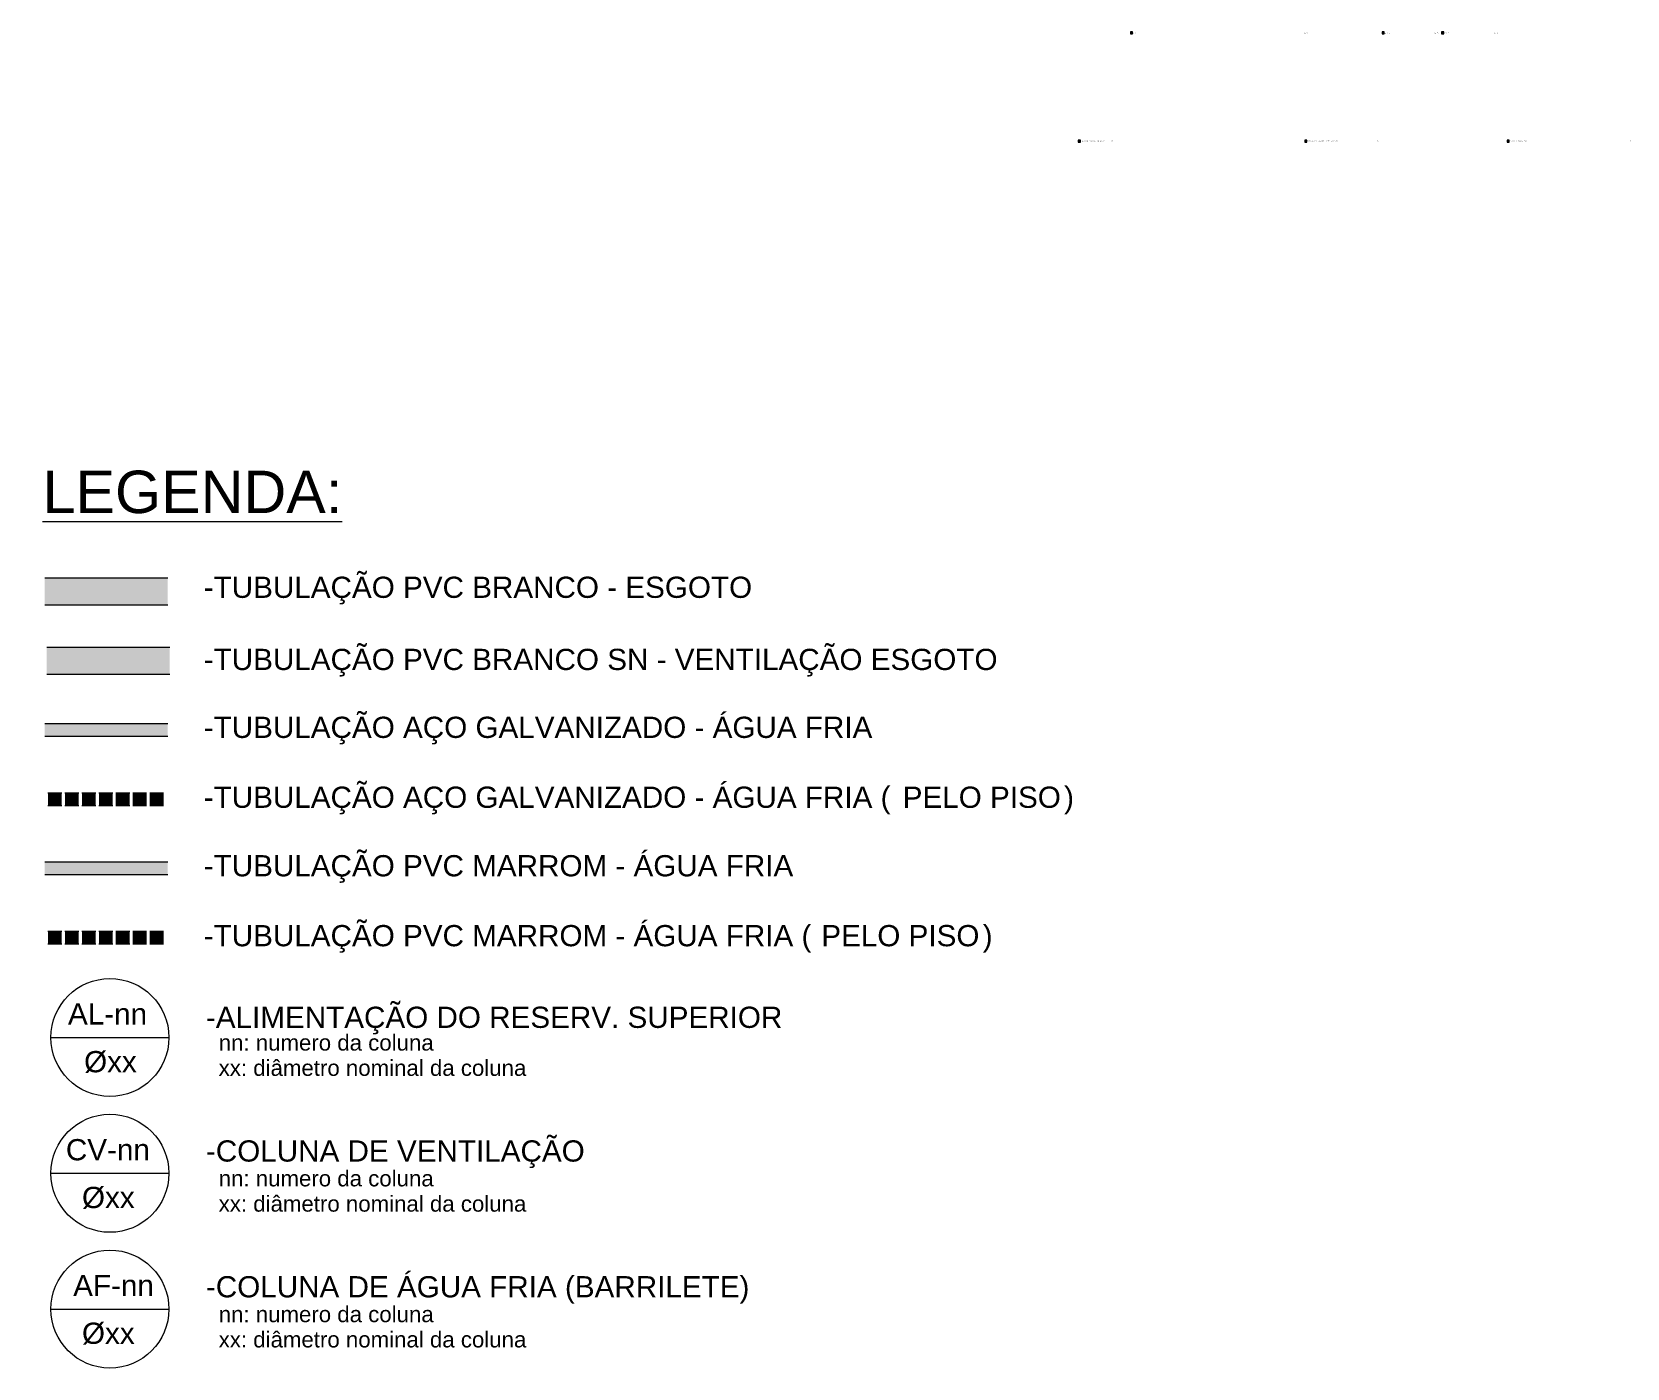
# Model space of a CAD drawing. Header units: metres. Extents: x 149 to 429, y -3 to 162.
# Drawn here: x 421.45 to 428.96, y -3.11 to 3.18 of the extents above; entities that cross this region are included whole.
import ezdxf

# ---------------------------------------------------------------- set-up
doc = ezdxf.new("R2010")
doc.units = ezdxf.units.M
for name, color, linetype, lineweight in [('A-DETL', 7, 'Continuous', 5), ('A-DETL-GENF', 7, 'Continuous', 5), ('A-DETL-MEDM', 7, 'Continuous', 15), ('G-ANNO-TEXT', 7, 'Continuous', 5)]:
    doc.layers.add(name, color=color, linetype=linetype, lineweight=lineweight)
doc.styles.add('Arial_12', font='arial.ttf', dxfattribs={"height": 0.1})
doc.styles.add('Arial_27', font='arial.ttf', dxfattribs={"height": 0.2})
doc.styles.add('Arial_28', font='arial.ttf', dxfattribs={"height": 0.075})
doc.styles.add('Arial_I', font='arial.ttf', dxfattribs={"height": 0.1})
doc.styles.add('Century Gothic_7', font='GOTHIC.TTF', dxfattribs={"height": 0.0035})

msp = doc.modelspace()

# ---------------------------------------------------------------- hatches: boundary and pattern name
at = {"layer": 'A-DETL-GENF', "true_color": 0xc0c0c0}
for points in [[(426.6329, 3.1733), (426.6329, 3.1828), (426.6227, 3.1828), (426.6227, 3.1733)], [(427.8186, 3.1733), (427.8186, 3.1828), (427.8084, 3.1828), (427.8084, 3.1733)], [(428.099, 3.1733), (428.099, 3.1828), (428.0887, 3.1828), (428.0887, 3.1733)], [(428.4076, 2.6634), (428.4076, 2.6729), (428.3974, 2.6729), (428.3974, 2.6634)], [(421.5058, -0.1364), (422.0858, -0.1364), (422.0858, -0.0785), (421.5058, -0.0785)], [(421.5861, -0.4626), (421.5861, -0.4047), (421.5208, -0.4047), (421.5208, -0.4626)], [(421.6661, -0.4626), (421.6661, -0.4047), (421.6008, -0.4047), (421.6008, -0.4626)], [(421.7461, -0.4626), (421.7461, -0.4047), (421.6808, -0.4047), (421.6808, -0.4626)], [(421.8261, -0.4626), (421.8261, -0.4047), (421.7608, -0.4047), (421.7608, -0.4626)], [(421.9061, -0.4626), (421.9061, -0.4047), (421.8408, -0.4047), (421.8408, -0.4626)], [(421.9861, -0.4626), (421.9861, -0.4047), (421.9208, -0.4047), (421.9208, -0.4626)], [(422.0661, -0.4626), (422.0661, -0.4047), (422.0008, -0.4047), (422.0008, -0.4626)]]:
    msp.add_hatch(color=9, dxfattribs=at).paths.add_polyline_path(points)
at = {"layer": 'A-DETL-GENF'}
msp.add_hatch(color=256, dxfattribs=at).paths.add_polyline_path([(426.3867, 2.6634), (426.3867, 2.6729), (426.3765, 2.6729), (426.3765, 2.6634)])
at = {"layer": 'A-DETL-GENF', "true_color": 0x00ffff}
for points in [[(427.4543, 2.6634), (427.4543, 2.6729), (427.4441, 2.6729), (427.4441, 2.6634)], [(422.0858, -0.7888), (422.0858, -0.7309), (421.5058, -0.7309), (421.5058, -0.7888)], [(421.5861, -1.115), (421.5861, -1.0571), (421.5208, -1.0571), (421.5208, -1.115)], [(421.6661, -1.115), (421.6661, -1.0571), (421.6008, -1.0571), (421.6008, -1.115)], [(421.7461, -1.115), (421.7461, -1.0571), (421.6808, -1.0571), (421.6808, -1.115)], [(421.8261, -1.115), (421.8261, -1.0571), (421.7608, -1.0571), (421.7608, -1.115)], [(421.9061, -1.115), (421.9061, -1.0571), (421.8408, -1.0571), (421.8408, -1.115)], [(421.9861, -1.115), (421.9861, -1.0571), (421.9208, -1.0571), (421.9208, -1.115)], [(422.0661, -1.115), (422.0661, -1.0571), (422.0008, -1.0571), (422.0008, -1.115)]]:
    msp.add_hatch(color=4, dxfattribs=at).paths.add_polyline_path(points)
at = {"layer": 'A-DETL-GENF', "true_color": 0x804000}
msp.add_hatch(color=36, dxfattribs=at).paths.add_polyline_path([(422.0858, 0.4821), (422.0858, 0.6081), (421.5058, 0.6081), (421.5058, 0.4821)])
at = {"layer": 'A-DETL-GENF', "true_color": 0x8000ff}
msp.add_hatch(color=190, dxfattribs=at).paths.add_polyline_path([(422.0858, 0.1559), (422.095, 0.1559), (422.095, 0.2819), (421.515, 0.2819), (421.515, 0.1559)])

# ---------------------------------------------------------------- linework, layer by layer
at = {"layer": 'A-DETL'}
for p, q in [((426.6329, 3.1828), (426.6227, 3.1828)), ((426.6227, 3.1828), (426.6227, 3.1733)), ((426.6227, 3.1733), (426.6329, 3.1733)), ((426.6329, 3.1733), (426.6329, 3.1828)), ((427.8186, 3.1828), (427.8084, 3.1828)), ((427.8084, 3.1828), (427.8084, 3.1733)), ((427.8084, 3.1733), (427.8186, 3.1733)), ((427.8186, 3.1733), (427.8186, 3.1828)), ((428.099, 3.1828), (428.0887, 3.1828)), ((428.0887, 3.1828), (428.0887, 3.1733)), ((428.0887, 3.1733), (428.099, 3.1733)), ((428.099, 3.1733), (428.099, 3.1828)), ((426.3867, 2.6729), (426.3765, 2.6729)), ((426.3765, 2.6729), (426.3765, 2.6634)), ((426.3765, 2.6634), (426.3867, 2.6634)), ((426.3867, 2.6634), (426.3867, 2.6729)), ((427.4543, 2.6729), (427.4441, 2.6729)), ((427.4441, 2.6729), (427.4441, 2.6634)), ((427.4441, 2.6634), (427.4543, 2.6634)), ((427.4543, 2.6634), (427.4543, 2.6729)), ((428.4076, 2.6729), (428.3974, 2.6729)), ((428.3974, 2.6729), (428.3974, 2.6634)), ((428.3974, 2.6634), (428.4076, 2.6634)), ((428.4076, 2.6634), (428.4076, 2.6729))]:
    msp.add_line(p, q, dxfattribs=at)
at = {"layer": 'A-DETL', "color": 5, "lineweight": 15, "true_color": 0x0000ff}
for p, q in [((422.0858, -0.0785), (421.5058, -0.0785)), ((421.5058, -0.1364), (422.0858, -0.1364)), ((421.5861, -0.4047), (421.5208, -0.4047)), ((421.6661, -0.4047), (421.6008, -0.4047)), ((421.7461, -0.4047), (421.6808, -0.4047)), ((421.8261, -0.4047), (421.7608, -0.4047)), ((421.9061, -0.4047), (421.8408, -0.4047)), ((421.9861, -0.4047), (421.9208, -0.4047)), ((422.0661, -0.4047), (422.0008, -0.4047)), ((421.5208, -0.4626), (421.5861, -0.4626)), ((421.6008, -0.4626), (421.6661, -0.4626)), ((421.6808, -0.4626), (421.7461, -0.4626)), ((421.7608, -0.4626), (421.8261, -0.4626)), ((421.8408, -0.4626), (421.9061, -0.4626)), ((421.9208, -0.4626), (421.9861, -0.4626)), ((422.0008, -0.4626), (422.0661, -0.4626)), ((422.0858, -0.7309), (421.5058, -0.7309)), ((421.5058, -0.7888), (422.0858, -0.7888)), ((421.5861, -1.0571), (421.5208, -1.0571)), ((421.5208, -1.115), (421.5861, -1.115)), ((421.6661, -1.0571), (421.6008, -1.0571)), ((421.6008, -1.115), (421.6661, -1.115)), ((421.7461, -1.0571), (421.6808, -1.0571)), ((421.6808, -1.115), (421.7461, -1.115)), ((421.8261, -1.0571), (421.7608, -1.0571)), ((421.7608, -1.115), (421.8261, -1.115)), ((421.9061, -1.0571), (421.8408, -1.0571)), ((421.8408, -1.115), (421.9061, -1.115)), ((421.9861, -1.0571), (421.9208, -1.0571)), ((421.9208, -1.115), (421.9861, -1.115)), ((422.0661, -1.0571), (422.0008, -1.0571)), ((422.0008, -1.115), (422.0661, -1.115))]:
    msp.add_line(p, q, dxfattribs=at)
at = {"layer": 'A-DETL', "color": 94, "true_color": 0x00a600}
for p, q in [((421.535, -1.5567), (422.0911, -1.5567)), ((421.535, -2.1967), (422.0911, -2.1967)), ((421.535, -2.8367), (422.0911, -2.8367))]:
    msp.add_line(p, q, dxfattribs=at)
for centre in [(421.813, -1.5567), (421.813, -2.1967), (421.813, -2.8367)]:
    msp.add_circle(centre, 0.2781, dxfattribs=at)
at = {"layer": 'A-DETL-MEDM'}
for p, q in [((422.0858, 0.6081), (421.5058, 0.6081)), ((421.5058, 0.4821), (422.0858, 0.4821)), ((422.095, 0.2819), (421.515, 0.2819)), ((421.515, 0.1559), (422.095, 0.1559))]:
    msp.add_line(p, q, dxfattribs=at)

# ---------------------------------------------------------------- texts
at = {"layer": 'G-ANNO-TEXT', "attachment_point": 1}
for s, insert, char_height, width, style in [('CORTE BB _________________________________________________________________________________________________________________________________________________________________________________________________________________________________________________________________________________________________ ESC 1/25', (426.6347, 3.1799), 0.0035, 0.937333, 'Century Gothic_7'), ('CORTE GG ____________________________________________________________________________ ESC 1/50', (427.8204, 3.1799), 0.0035, 0.291975, 'Century Gothic_7'), ('CORTE AA ____________________________________________________________________________ ESC 1/25', (428.1008, 3.1799), 0.0035, 0.28973, 'Century Gothic_7'), ('PLANTA BAIXA _ MATADOURO_COREMAS - ESC __________1/1000', (426.3886, 2.6701), 0.0035, 0.185751, 'Century Gothic_7'), ('PLANTA BAIXA _ SERINGA - SUÍNOS/CAPRINOS/OVINOS - ESC ___________________________________________________________________ 1/50', (427.4561, 2.6701), 0.0035, 0.393468, 'Century Gothic_7'), ('PLANTA BAIXA _ SERINGA_BOVINOS - ESC ___________________________________________________________________________________________________________________________________________________________________________ 1/50', (428.4095, 2.6701), 0.0035, 0.654818, 'Century Gothic_7'), ('-TUBULAÇÃO PVC BRANCO - ESGOTO', (422.2552, 0.6153), 0.1, 3.186708, 'Arial_12'), ('-TUBULAÇÃO PVC BRANCO SN - VENTILAÇÃO ESGOTO', (422.2552, 0.2753), 0.1, 4.61772, 'Arial_12'), ('-TUBULAÇÃO AÇO GALVANIZADO - ÁGUA FRIA', (422.2552, -0.0447), 0.1, 3.888184, 'Arial_12'), ('-TUBULAÇÃO AÇO GALVANIZADO - ÁGUA FRIA (', (422.2552, -0.3742), 0.1, 3.992404, 'Arial_12'), ('PELO PISO', (425.5493, -0.3742), 0.1, 0.921941, 'Arial_I'), (')', (426.31, -0.3742), 0.1, 0.056118, 'Arial_12'), ('-TUBULAÇÃO PVC MARROM - ÁGUA FRIA', (422.2552, -0.6971), 0.1, 3.423206, 'Arial_12'), ('-TUBULAÇÃO PVC MARROM - ÁGUA FRIA (', (422.2552, -1.0266), 0.1, 3.527425, 'Arial_12'), ('PELO PISO', (425.1657, -1.0266), 0.1, 0.921941, 'Arial_I'), (')', (425.9263, -1.0266), 0.1, 0.056118, 'Arial_12'), ('AL-nn', (421.6153, -1.3954), 0.1, 0.46097, 'Arial_12'), ('-ALIMENTAÇÃO DO RESERV. SUPERIOR', (422.2655, -1.4114), 0.1, 3.355062, 'Arial_12'), ('nn: numero da coluna', (422.3255, -1.5433), 0.075, 1.23059, 'Arial_28'), ('Øxx', (421.6912, -1.6205), 0.1, 0.30865, 'Arial_12'), ('xx: diâmetro nominal da coluna', (422.3255, -1.6624), 0.075, 1.735653, 'Arial_28'), ('-COLUNA DE VENTILAÇÃO', (422.2655, -2.0414), 0.1, 2.204641, 'Arial_12'), ('CV-nn', (421.6053, -2.0354), 0.1, 0.489029, 'Arial_12'), ('nn: numero da coluna', (422.3255, -2.1833), 0.075, 1.23059, 'Arial_28'), ('Øxx', (421.6812, -2.2605), 0.1, 0.30865, 'Arial_12'), ('xx: diâmetro nominal da coluna', (422.3255, -2.3024), 0.075, 1.735653, 'Arial_28'), ('AF-nn', (421.6397, -2.6754), 0.1, 0.468987, 'Arial_12'), ('-COLUNA DE ÁGUA FRIA (BARRILETE)', (422.2655, -2.6814), 0.1, 3.162657, 'Arial_12'), ('nn: numero da coluna', (422.3255, -2.8233), 0.075, 1.23059, 'Arial_28'), ('Øxx', (421.6812, -2.9005), 0.1, 0.30865, 'Arial_12'), ('xx: diâmetro nominal da coluna', (422.3255, -2.9424), 0.075, 1.735653, 'Arial_28')]:
    msp.add_mtext(s, dxfattribs=dict(at, insert=insert, char_height=char_height, width=width, style=style))
at = {"layer": 'G-ANNO-TEXT', "insert": (421.4952, 1.1149), "char_height": 0.2, "width": 1.723628, "attachment_point": 1, "style": 'Arial_27', "bg_fill": 3, "box_fill_scale": 1.25, "bg_fill_color": 256, "bg_fill_true_color": 13158600, "bg_fill_transparency": 0}
msp.add_mtext('\\LLEGENDA:', dxfattribs=at)

doc.saveas('drawing.dxf')
